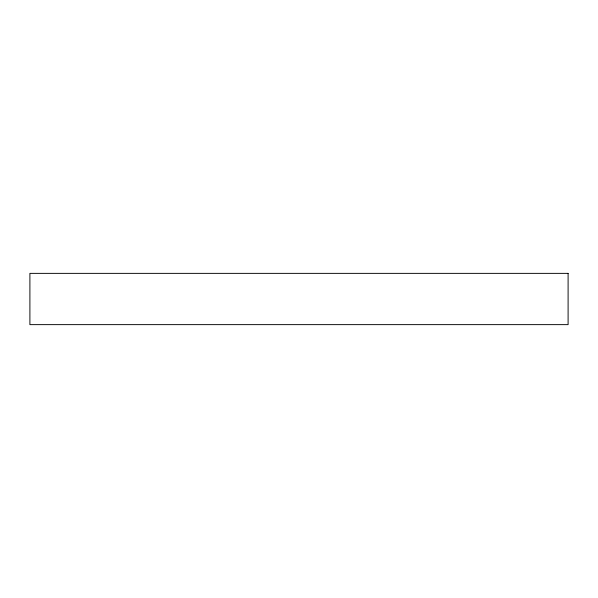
<?xml version="1.0" encoding="UTF-8"?>
<svg xmlns="http://www.w3.org/2000/svg" width="598" height="598" viewBox="0 0 598 598"><rect width="100%" height="100%" fill="white"/><g stroke="black" fill="none" stroke-linecap="round" stroke-linejoin="round"><path stroke-width="0.9" d="M568.1 273.368L29.9 273.368L29.9 324.632L568.1 324.632L568.1 273.368"/></g></svg>
